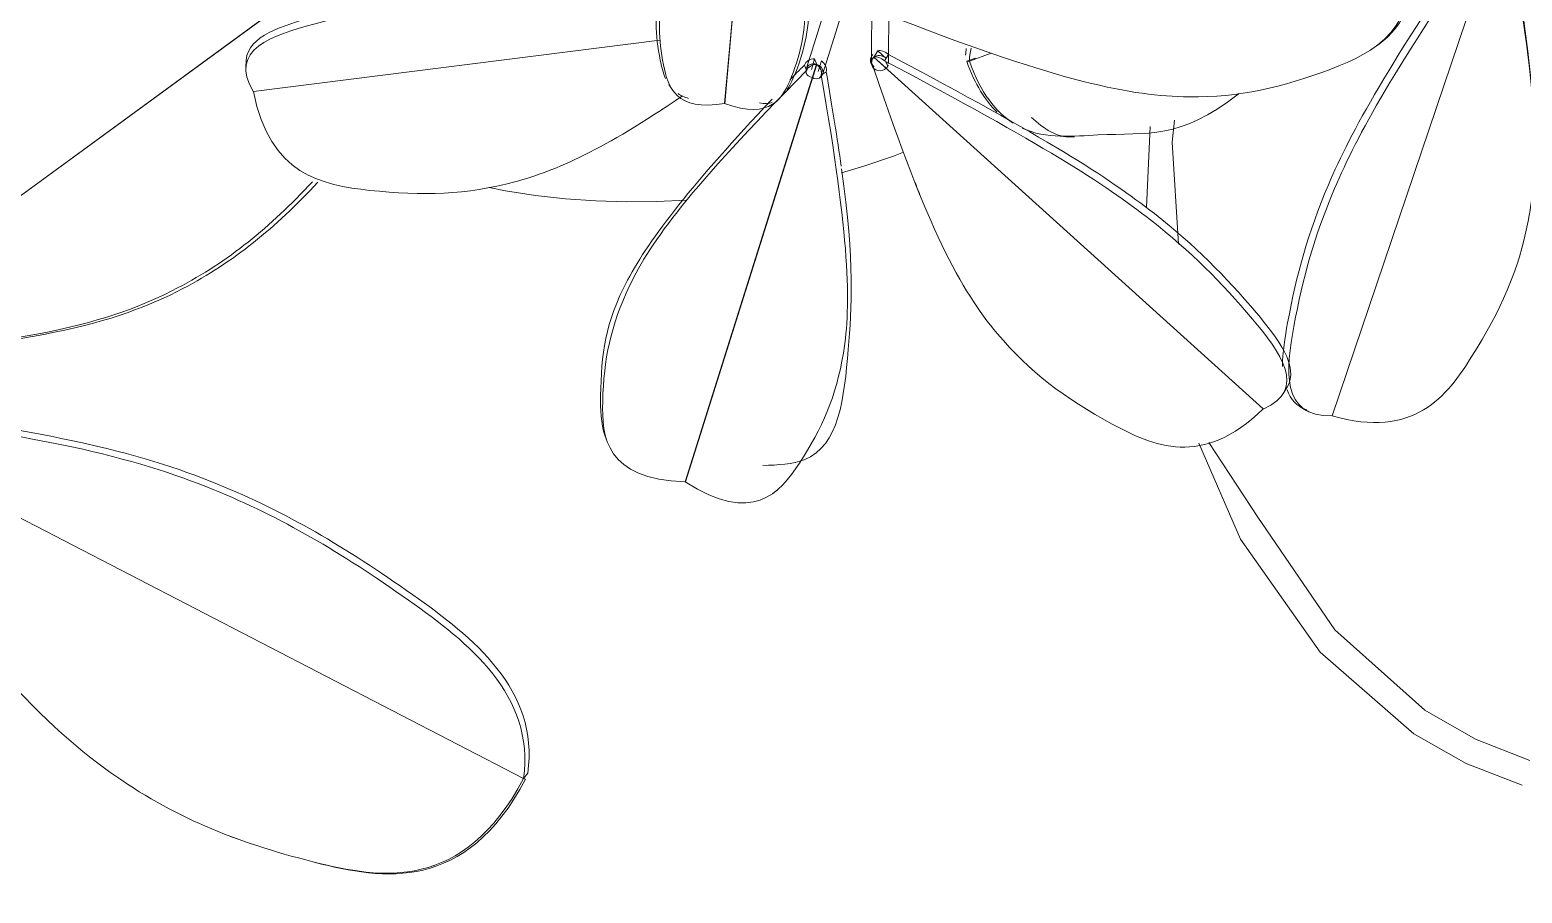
# Model space of a CAD drawing. Header units: inches. Extents: x -956 to 1409, y -1111 to 895.
# Drawn here: x -545.49 to -534.65, y -734.27 to -728 of the extents above; entities that cross this region are included whole.
import ezdxf

# ---------------------------------------------------------------- set-up
doc = ezdxf.new("R2010")
doc.units = ezdxf.units.IN
doc.header["$MEASUREMENT"] = 0
doc.layers.add('L-PLNT', color=71, linetype='Continuous', lineweight=9)

# ---------------------------------------------------------------- blocks, each defined once
blk = doc.blocks.new('Plant-Potted 2 - Plant-Potted 2-4433547-8TH FLOOR TELECOM UNDERFLOOR ROUTING PLAN')
at = {"layer": 'L-PLNT', "color": 53}
for p, q in [((0.835, -2.781), (0.656, -4.79)), ((0.657, -4.79), (0.836, -2.781)), ((6.302, -3.42), (5.07, -7.059)), ((-1.857, -3.559), (-6.041, -6.615)), ((-6.04, -6.616), (-1.856, -3.56)), ((1.494, -3.76), (1.25, -4.535)), ((1.728, -3.727), (1.723, -4.487)), ((1.369, -4.572), (1.611, -3.802)), ((1.846, -4.501), (1.849, -4.085)), ((0.186, -4.331), (-2.766, -4.704)), ((1.768, -4.408), (1.74, -4.454)), ((1.829, -4.463), (1.768, -4.408)), ((1.846, -4.435), (1.818, -4.481)), ((2.592, -4.425), (2.434, -4.483)), ((5.35, -4.402), (5.368, -4.39)), ((-2.819, -4.475), (-2.822, -4.529)), ((1.324, -4.506), (0.37, -7.539)), ((0.371, -7.54), (1.325, -4.507)), ((1.251, -4.552), (1.236, -4.512)), ((1.31, -4.466), (1.286, -4.543)), ((1.294, -4.601), (1.324, -4.506)), ((1.325, -4.507), (1.295, -4.601)), ((1.325, -4.507), (1.31, -4.466)), ((1.335, -4.559), (1.359, -4.481)), ((1.719, -4.498), (1.727, -4.517)), ((1.741, -4.538), (1.734, -4.518)), ((4.569, -7.009), (1.741, -4.454)), ((1.741, -4.454), (1.829, -4.534)), ((2.415, -4.484), (2.479, -4.461)), ((2.434, -4.483), (2.415, -4.484)), ((0.251, -4.653), (0.274, -4.689)), ((1.394, -4.561), (1.358, -4.586)), ((1.051, -4.758), (1.08, -4.727)), ((0.228, -4.817), (0.246, -4.805)), ((3.72, -5.547), (3.747, -4.957)), ((3.178, -5.034), (3.197, -5.033)), ((2.041, -5.369), (2.048, -5.389)), ((4.714, -6.898), (4.743, -6.852)), ((-0.804, -9.693), (-5.961, -7.025)), ((4.837, -6.995), (4.882, -7.021)), ((-0.212, -7.206), (-0.197, -7.246)), ((1.004, -7.624), (1.04, -7.599)), ((-0.805, -9.694), (-0.774, -9.655)), ((-0.79, -9.699), (-0.804, -9.693)), ((-2.899, -10.127), (-2.884, -10.132))]:
    blk.add_line(p, q, dxfattribs=at)
at = {"layer": 'L-PLNT', "color": 53, "flags": 128}
for points in [[(1.25, -4.535), (1.249, -4.539), (1.248, -4.543), (1.248, -4.547), (1.248, -4.551), (1.248, -4.555), (1.248, -4.559), (1.248, -4.563), (1.249, -4.566), (1.249, -4.57), (1.25, -4.573), (1.251, -4.575)], [(1.727, -4.517), (1.725, -4.511), (1.724, -4.505), (1.723, -4.5), (1.722, -4.495), (1.723, -4.491), (1.723, -4.488), (1.723, -4.485), (1.724, -4.482), (1.724, -4.479), (1.725, -4.477), (1.725, -4.475)], [(1.844, -4.513), (1.843, -4.515), (1.843, -4.517), (1.842, -4.518), (1.841, -4.52), (1.841, -4.521), (1.84, -4.522), (1.84, -4.523), (1.839, -4.524), (1.838, -4.525), (1.838, -4.526), (1.837, -4.527)], [(1.369, -4.572), (1.367, -4.576), (1.366, -4.58), (1.364, -4.584), (1.362, -4.587), (1.36, -4.59), (1.357, -4.593), (1.355, -4.596), (1.352, -4.599), (1.35, -4.601), (1.347, -4.603), (1.345, -4.605)], [(3.925, -4.912), (3.908, -5.072), (3.954, -5.813)], [(1.505, -5.295), (1.675, -5.244), (1.884, -5.173), (1.955, -5.145)], [(-1.055, -5.402), (-0.936, -5.425), (-0.718, -5.458), (-0.499, -5.483), (-0.28, -5.498), (-0.059, -5.505), (0.161, -5.503), (0.381, -5.492)], [(6.45, -9.741), (6.044, -9.584), (5.664, -9.369), (4.983, -8.776), (4.404, -7.955), (4.102, -7.258)], [(6.505, -9.562), (6.111, -9.408), (5.744, -9.198), (5.089, -8.613), (4.53, -7.796), (4.173, -7.252)]]:
    blk.add_lwpolyline(points, dxfattribs=at)
at = {"layer": 'L-PLNT', "color": 53}
for centre, major_axis, ratio, start_param, end_param in [((1.777, -4.474), (0.058, 0.0232), 0.942471, 2.004066, 3.574863), ((1.784, -4.494), (-0.0596, 0.0187), 0.794855, 4.45059, 7.330383), ((1.784, -4.494), (-0.0596, 0.0187), 0.794855, 4.45059, 5.759587), ((1.813, -4.448), (-0.0533, 0.0327), 0.498296, 4.354883, 5.925679), ((1.295, -4.513), (0.0587, 0.0215), 0.720383, 1.065199, 2.635995), ((1.31, -4.554), (-0.0596, 0.0187), 0.794855, 4.712389, 6.283185), ((1.31, -4.554), (0.0587, 0.0215), 0.720383, 1.065199, 2.635995), ((1.31, -4.554), (0.0587, 0.0215), 0.720383, 1.065199, 2.635995), ((1.31, -4.554), (-0.0596, 0.0187), 0.794855, 3.403392, 6.021386), ((1.309, -4.554), (-0.0359, 0.0512), 0.720383, 2.076394, 5.217987), ((1.309, -4.554), (-0.0359, 0.0512), 0.720383, 3.64719, 5.217987), ((1.309, -4.554), (-0.0596, 0.0187), 0.794855, 3.403392, 4.712389), ((1.344, -4.529), (-0.0359, 0.0512), 0.720383, 3.64719, 5.217987), ((1.785, -4.494), (0.058, 0.0232), 0.942471, 2.004066, 5.145659), ((1.785, -4.494), (0.058, 0.0232), 0.942471, 2.004066, 3.574863), ((1.785, -4.494), (-0.0596, 0.0187), 0.794855, 5.759587, 7.330383), ((1.784, -4.494), (-0.0533, 0.0327), 0.498296, 4.354883, 5.925679), ((1.784, -4.494), (-0.0533, 0.0327), 0.498296, 4.354883, 5.925679), ((1.784, -4.494), (-0.0533, 0.0327), 0.498296, 2.784086, 4.093083), ((1.31, -4.554), (0.0587, 0.0215), 0.720383, 2.897794, 4.206791)]:
    blk.add_ellipse(centre, major_axis=major_axis, ratio=ratio, start_param=start_param, end_param=end_param, dxfattribs=at)
for points, knots in [([(0.227, -4.609), (0.208, -4.567), (0.153, -4.33), (0.14, -3.945), (0.355, -3.446), (0.75, -2.806)], [-0.09388834, -0.09388834, -0.09388834, -0.09388834, -0.08433211, -0.04508537, 0, 0, 0, 0]), ([(0.773, -2.842), (0.378, -3.482), (0.164, -3.98), (0.179, -4.466), (0.301, -4.853), (0.657, -4.79)], [0, 0, 0, 0, 0.0450854, 0.0843321, 0.1185958, 0.1185958, 0.1185958, 0.1185958]), ([(0.656, -4.79), (0.995, -4.915), (1.183, -4.556), (1.284, -4.08), (1.161, -3.551), (0.885, -2.852)], [0, 0, 0, 0, 0.0342637, 0.0735104, 0.1185958, 0.1185958, 0.1185958, 0.1185958]), ([(0.914, -2.821), (1.191, -3.52), (1.314, -4.049), (1.233, -4.426), (1.137, -4.65), (1.111, -4.688)], [-0.11859579, -0.11859579, -0.11859579, -0.11859579, -0.07351042, -0.03426369, -0.02470746, -0.02470746, -0.02470746, -0.02470746]), ([(-1.857, -3.559), (-2.533, -3.002), (-3.696, -3.405), (-4.844, -4.091), (-5.49, -5.098), (-6.041, -6.546)], [0.0000119, 0.0000119, 0.0000119, 0.0000119, 0.0342637, 0.0735104, 0.1185958, 0.1185958, 0.1185958, 0.1185958]), ([(-6.034, -6.508), (-5.482, -5.059), (-4.836, -4.053), (-3.689, -3.366), (-2.526, -2.963), (-1.849, -3.522)], [-0.1185958, -0.1185958, -0.1185958, -0.1185958, -0.0735104, -0.0342637, 0, 0, 0, 0]), ([(4.709, -6.701), (4.709, -6.601), (4.787, -6.119), (4.989, -5.385), (5.469, -4.523), (6.2, -3.453)], [-0.09608262, -0.09608262, -0.09608262, -0.09608262, -0.08433211, -0.04508537, 0, 0, 0, 0]), ([(6.246, -3.479), (5.514, -4.549), (5.034, -5.411), (4.785, -6.317), (4.692, -7.07), (5.071, -7.059)], [0, 0, 0, 0, 0.0450854, 0.0843321, 0.1185958, 0.1185958, 0.1185958, 0.1185958]), ([(5.07, -7.059), (5.665, -7.233), (6.178, -6.551), (6.577, -5.67), (6.569, -4.726), (6.343, -3.495)], [0, 0, 0, 0, 0.0342637, 0.0735104, 0.1185958, 0.1185958, 0.1185958, 0.1185958]), ([(1.913, -4.176), (3.107, -4.636), (4.044, -4.827), (4.973, -4.615), (5.72, -4.253), (5.625, -3.645)], [0, 0, 0, 0, 0.0450854, 0.0843321, 0.1185958, 0.1185958, 0.1185958, 0.1185958]), ([(-2.819, -4.475), (-2.809, -4.3), (-2.168, -4.11), (-1.521, -3.944), (-0.365, -4.022), (0.325, -4.088)], [-0.1109726, -0.1109726, -0.1109726, -0.1109726, -0.0843321, -0.0450854, -0.009883, -0.009883, -0.009883, -0.009883]), ([(0.189, -4.118), (-0.579, -4.037), (-1.413, -4.019), (-2.251, -4.17), (-2.956, -4.401), (-2.766, -4.705)], [0.0099353, 0.0099353, 0.0099353, 0.0099353, 0.0450854, 0.0843321, 0.1185958, 0.1185958, 0.1185958, 0.1185958]), ([(1.846, -4.435), (2.994, -5.041), (3.825, -5.572), (4.438, -6.189), (4.834, -6.703), (4.743, -6.852)], [-0.1185958, -0.1185958, -0.1185958, -0.1185958, -0.0735104, -0.0342637, -0.0076232, -0.0076232, -0.0076232, -0.0076232]), ([(1.251, -4.552), (0.4, -5.411), (-0.116, -6.112), (-0.265, -6.873), (-0.212, -7.515), (0.371, -7.54)], [0, 0, 0, 0, 0.0450854, 0.0843321, 0.1185958, 0.1185958, 0.1185958, 0.1185958]), ([(1.741, -4.538), (2.131, -5.706), (2.576, -6.523), (3.35, -7.095), (4.128, -7.441), (4.569, -7.009)], [0, 0, 0, 0, 0.0450854, 0.0843321, 0.1185958, 0.1185958, 0.1185958, 0.1185958]), ([(4.568, -7.01), (4.898, -6.87), (4.452, -6.277), (3.797, -5.618), (2.966, -5.087), (1.818, -4.481)], [0, 0, 0, 0, 0.0342637, 0.0735104, 0.1185958, 0.1185958, 0.1185958, 0.1185958]), ([(0.37, -7.539), (0.863, -7.853), (1.274, -7.357), (1.587, -6.648), (1.565, -5.777), (1.358, -4.586)], [0, 0, 0, 0, 0.0342637, 0.0735104, 0.1185958, 0.1185958, 0.1185958, 0.1185958]), ([(-2.766, -4.704), (-2.652, -5.31), (-1.815, -5.471), (-0.94, -5.447), (-0.229, -5.128), (0.351, -4.735)], [0, 0, 0, 0, 0.0342637, 0.0735104, 0.1079502, 0.1079502, 0.1079502, 0.1079502]), ([(-0.212, -7.206), (-0.245, -7.114), (-0.249, -6.691), (-0.187, -6.146), (0.428, -5.368), (1.001, -4.759)], [-0.09712035, -0.09712035, -0.09712035, -0.09712035, -0.08433211, -0.04508537, -0.00516953, -0.00516953, -0.00516953, -0.00516953]), ([(2.817, -4.969), (2.992, -5.052), (3.63, -4.975), (3.961, -5.057), (4.391, -4.72), (4.393, -4.718)], [0.01588833, 0.01588833, 0.01588833, 0.01588833, 0.03426369, 0.07351042, 0.07373123, 0.07373123, 0.07373123, 0.07373123]), ([(1.506, -5.265), (1.602, -5.957), (1.556, -6.617), (1.478, -7.391), (1.045, -7.417), (0.933, -7.42)], [-0.10840492, -0.10840492, -0.10840492, -0.10840492, -0.07351042, -0.03426369, -0.02147545, -0.02147545, -0.02147545, -0.02147545]), ([(-5.975, -6.637), (-4.427, -6.552), (-3.344, -6.263), (-2.649, -5.692), (-2.339, -5.359)], [0, 0, 0, 0, 0.04508537, 0.07906386, 0.07906386, 0.07906386, 0.07906386]), ([(-2.3, -5.363), (-2.611, -5.696), (-3.305, -6.267), (-4.389, -6.557), (-5.936, -6.641)], [-0.07906386, -0.07906386, -0.07906386, -0.07906386, -0.04508537, 0, 0, 0, 0]), ([(-0.805, -9.694), (-0.721, -9.085), (-1.765, -8.268), (-3.046, -7.511), (-4.309, -7.189), (-5.901, -7.014)], [0, 0, 0, 0, 0.0342637, 0.0735104, 0.1185958, 0.1185958, 0.1185958, 0.1185958]), ([(-5.87, -6.975), (-4.278, -7.15), (-3.015, -7.471), (-1.734, -8.229), (-0.69, -9.046), (-0.774, -9.655)], [-0.1185958, -0.1185958, -0.1185958, -0.1185958, -0.0735104, -0.0342637, 0, 0, 0, 0]), ([(-5.936, -7.109), (-4.866, -8.711), (-3.87, -9.763), (-2.513, -10.313), (-1.246, -10.521), (-0.804, -9.693)], [0, 0, 0, 0, 0.0450854, 0.0843321, 0.1185958, 0.1185958, 0.1185958, 0.1185958]), ([(-0.79, -9.699), (-1.231, -10.526), (-1.827, -10.428), (-2.329, -10.301), (-2.334, -10.3)], [-0.11859579, -0.11859579, -0.11859579, -0.11859579, -0.08433211, -0.08400535, -0.08400535, -0.08400535, -0.08400535])]:
    blk.add_open_spline(points, degree=3, knots=knots, dxfattribs=at)
for points in [[(6.343, -3.477), (6.442, -4.017), (6.499, -4.417), (6.524, -4.731)], [(5.642, -3.634), (5.707, -4.051), (5.564, -4.261), (5.368, -4.39)], [(2.407, -4.439), (2.408, -4.423), (2.409, -4.407), (2.411, -4.391)], [(2.446, -4.39), (2.44, -4.42), (2.436, -4.452), (2.434, -4.484)], [(1.129, -4.621), (1.163, -4.585), (1.199, -4.549), (1.236, -4.512)], [(2.635, -4.854), (2.55, -4.771), (2.475, -4.652), (2.415, -4.484)], [(2.434, -4.483), (2.516, -4.715), (2.627, -4.853), (2.752, -4.933)], [(1.394, -4.561), (1.439, -4.822), (1.475, -5.048), (1.503, -5.246)], [(0.394, -4.754), (0.364, -4.746), (0.339, -4.734), (0.319, -4.719)], [(0.246, -4.805), (0.219, -4.823), (0.193, -4.839), (0.168, -4.855)], [(1.002, -4.782), (0.979, -4.792), (0.946, -4.792), (0.909, -4.787)], [(3.178, -5.034), (3.071, -5.038), (2.976, -4.976), (2.885, -4.892)], [(2.075, -5.455), (2.064, -5.427), (2.052, -5.397), (2.04, -5.365)], [(4.886, -7.016), (4.81, -6.992), (4.767, -6.939), (4.744, -6.871)], [(-2.884, -10.132), (-2.901, -10.126), (-2.917, -10.12), (-2.933, -10.115)]]:
    blk.add_open_spline(points, degree=3, dxfattribs=at)
blk = doc.blocks.new('18433_1 - AEO NY - CENTRAL_rvt-1-8TH FLOOR TELECOM UNDERFLOOR ROUTING PLAN')
at = {"color": 53, "lineweight": 9}
blk.add_blockref('Plant-Potted 2 - Plant-Potted 2-4433547-8TH FLOOR TELECOM UNDERFLOOR ROUTING PLAN', (-541.102, -723.744), dxfattribs=at)

msp = doc.modelspace()

# ---------------------------------------------------------------- block references
at = {"lineweight": 5}
msp.add_blockref('18433_1 - AEO NY - CENTRAL_rvt-1-8TH FLOOR TELECOM UNDERFLOOR ROUTING PLAN', (0, 0), dxfattribs=at)

doc.saveas('drawing.dxf')
